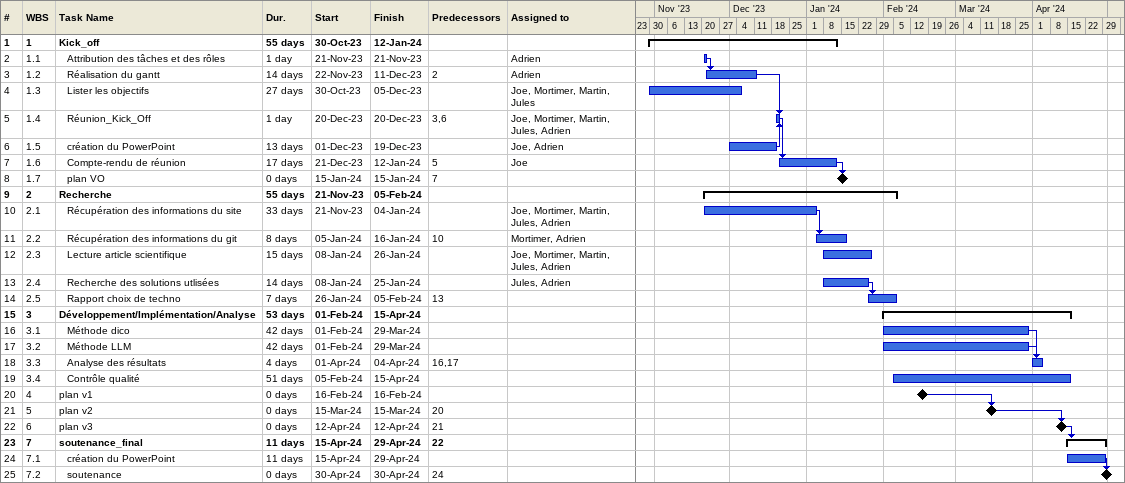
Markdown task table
| ID | WBS | Task | Duration | Start | Finish | Predecessors | Resources |
|---|---|---|---|---|---|---|---|
| 1 | 1 | **Kick_off** | 55d | 2023-10-30 | 2024-01-12 |  |  |
| 2 | 1.1 | Attribution des tâches et des rôles | 1d | 2023-11-21 | 2023-11-21 |  | Adrien |
| 3 | 1.2 | Réalisation du gantt | 14d | 2023-11-22 | 2023-12-11 | 2 | Adrien |
| 4 | 1.3 | Lister les objectifs | 27d | 2023-10-30 | 2023-12-05 |  | Joe, Mortimer, Martin, Jules |
| 5 | 1.4 | Réunion_Kick_Off | 1d | 2023-12-20 | 2023-12-20 | 3, 6 | Joe, Mortimer, Martin, Jules, Adrien |
| 6 | 1.5 | création du PowerPoint | 13d | 2023-12-01 | 2023-12-19 |  | Joe, Adrien |
| 7 | 1.6 | Compte-rendu de réunion | 17d | 2023-12-21 | 2024-01-12 | 5 | Joe |
| 8 | 1.7 | plan VO | 0d | 2024-01-15 | 2024-01-15 | 7 |  |
| 9 | 2 | **Recherche** | 55d | 2023-11-21 | 2024-02-05 |  |  |
| 10 | 2.1 | Récupération des informations du site | 33d | 2023-11-21 | 2024-01-04 |  | Joe, Mortimer, Martin, Jules, Adrien |
| 11 | 2.2 | Récupération des informations du git | 8d | 2024-01-05 | 2024-01-16 | 10 | Mortimer, Adrien |
| 12 | 2.3 | Lecture article scientifique | 15d | 2024-01-08 | 2024-01-26 |  | Joe, Mortimer, Martin, Jules, Adrien |
| 13 | 2.4 | Recherche des solutions utlisées | 14d | 2024-01-08 | 2024-01-25 |  | Jules, Adrien |
| 14 | 2.5 | Rapport choix de techno | 7d | 2024-01-26 | 2024-02-05 | 13 |  |
| 15 | 3 | **Développement/Implémentation/Analyse** | 53d | 2024-02-01 | 2024-04-15 |  |  |
| 16 | 3.1 | Méthode dico | 42d | 2024-02-01 | 2024-03-29 |  |  |
| 17 | 3.2 | Méthode LLM | 42d | 2024-02-01 | 2024-03-29 |  |  |
| 18 | 3.3 | Analyse des résultats | 4d | 2024-04-01 | 2024-04-04 | 16, 17 |  |
| 19 | 3.4 | Contrôle qualité | 51d | 2024-02-05 | 2024-04-15 |  |  |
| 20 | 4 | plan v1 | 0d | 2024-02-16 | 2024-02-16 |  |  |
| 21 | 5 | plan v2 | 0d | 2024-03-15 | 2024-03-15 | 20 |  |
| 22 | 6 | plan v3 | 0d | 2024-04-12 | 2024-04-12 | 21 |  |
| 23 | 7 | **soutenance_final** | 11d | 2024-04-15 | 2024-04-29 | 22 |  |
| 24 | 7.1 | création du PowerPoint | 11d | 2024-04-15 | 2024-04-29 |  |  |
| 25 | 7.2 | soutenance | 0d | 2024-04-30 | 2024-04-30 | 24 |  |
